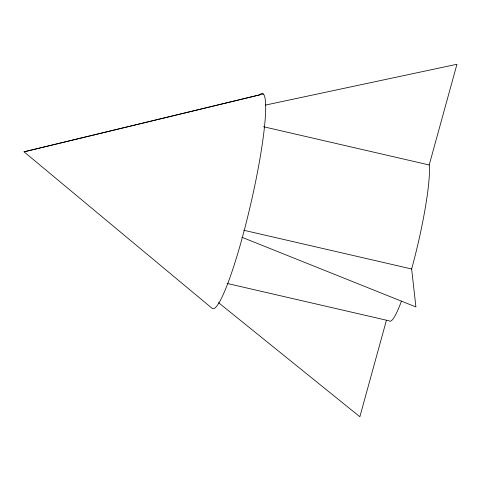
<?xml version="1.0" encoding="UTF-8"?>
<svg xmlns="http://www.w3.org/2000/svg" width="481" height="481" viewBox="0 0 481 481"><rect width="100%" height="100%" fill="white"/><g stroke="black" fill="none" stroke-linecap="round" stroke-linejoin="round"><path stroke-width="0.72" d="M386.405 320.376L359.86 416.738L218.446 302.603M241.907 237.265L415.915 306.944L411.628 268.975A82.81 10.089 -77 0 0 429.208 164.971L456.95 64.262L265.518 105.068M24.05 151.828L259.493 94.901A110.408 13.456 -77 0 1 252.194 197.637A110.408 13.456 -77 0 1 211.935 308.201L24.05 151.828L263.299 93.993M263.528 126.743L429.208 164.971M243.753 230.249L411.628 268.975M227.11 283.447L389.141 320.827A82.81 10.089 -77 0 0 401.491 301.076"/></g></svg>
